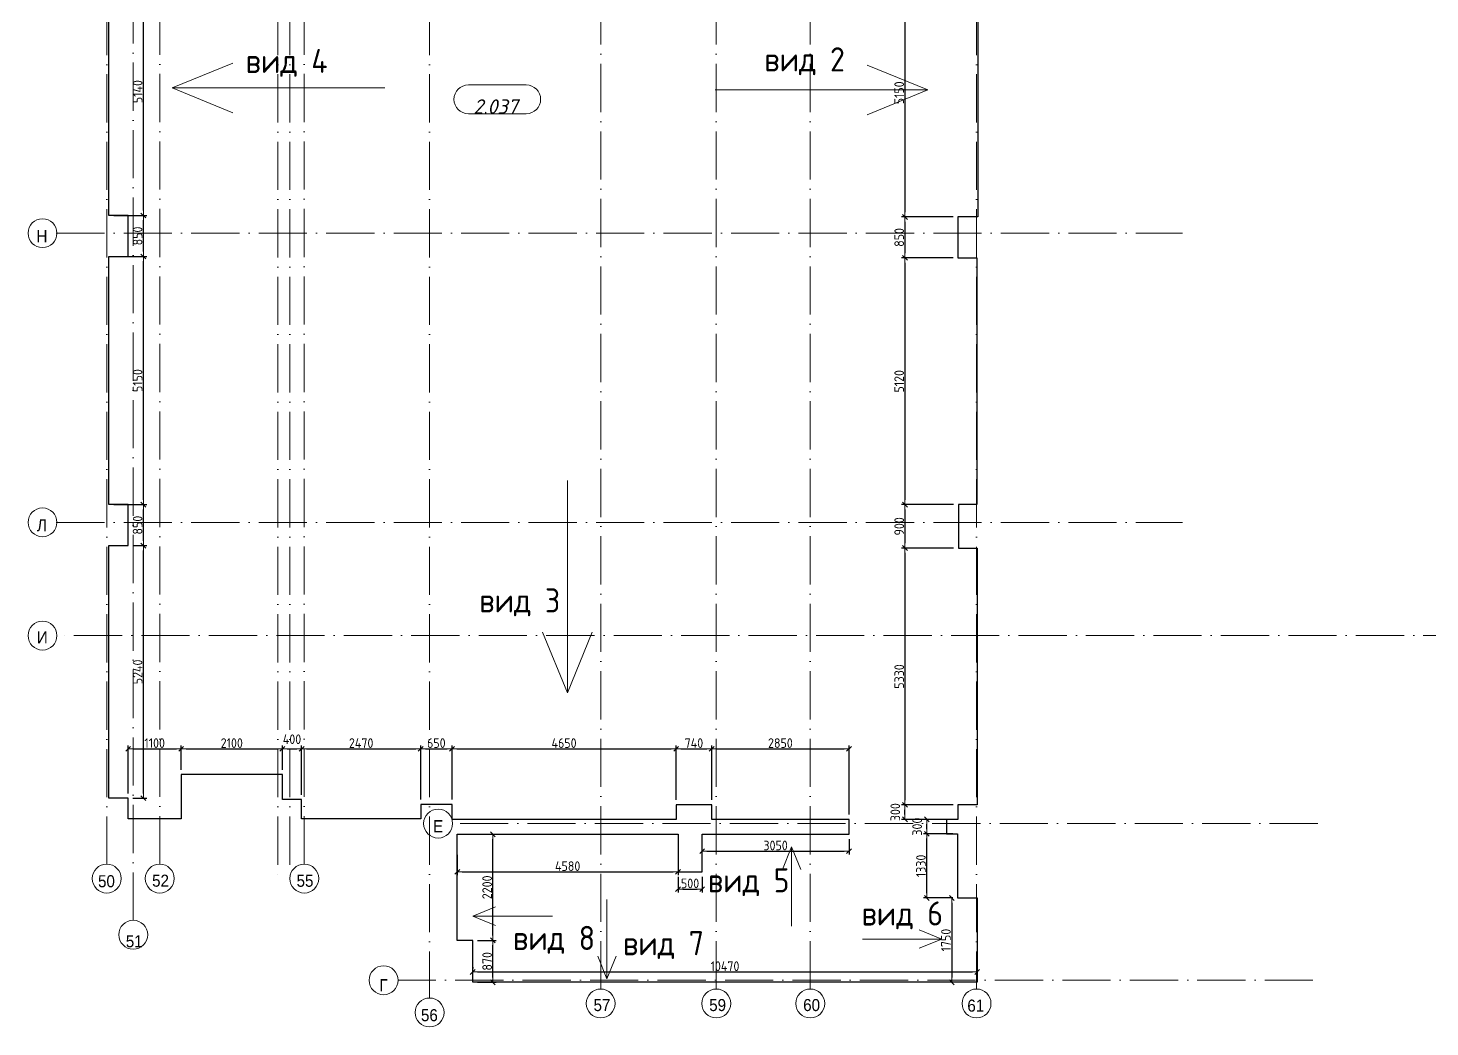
# Model space of a CAD drawing. Header units: millimetres. Extents: x 209 to 1046824, y -77613 to 504101.
# Drawn here: x 19713 to 48806, y -13289 to 7437 of the extents above; entities that cross this region are included whole.
import ezdxf

# ---------------------------------------------------------------- set-up
doc = ezdxf.new("R2010")
doc.units = ezdxf.units.MM
doc.linetypes.add('50_200_ШТРИХ_1Т_ш5_п1_п1_', pattern=[1400, 1000, -200, 0, -200])
for name, color, linetype, lineweight, true_color in [('A-AREA-IDEN-1', 7, 'Continuous', 9, 0xaaaaaa), ('Оси-1', 7, 'Continuous', 20, 0xaaaaaa), ('Оси-2', 7, 'Continuous', 9, 0xaaaaaa), ('Оси-3', 7, '50_200_ШТРИХ_1Т_ш5_п1_п1_', 9, 0xaaaaaa)]:
    doc.layers.add(name, color=color, linetype=linetype, lineweight=lineweight, true_color=true_color)
doc.layers.add('Основные линии', color=7, linetype='Continuous', lineweight=30)
doc.layers.add('Размеры', color=7, linetype='Continuous', lineweight=15)
doc.styles.add('Arial', font='arial.ttf', dxfattribs={"width": 0.9, "height": 500})
doc.styles.add('ISOCPEUR_I', font='isocpeui.ttf', dxfattribs={"height": 300})
doc.styles.add('СПДС', font='isocpeur.ttf', dxfattribs={"width": 0.9})
doc.dimstyles.new('Размера А3', dxfattribs={"dimtxt": 200, "dimasz": 100, "dimexe": 70, "dimexo": 100, "dimgap": 20, "dimtad": 1, "dimdec": 0, "dimrnd": 10, "dimzin": 0, "dimdsep": 46, "dimtxsty": 'СПДС', "dimblk": 'ARROWHEAD_6', "dimcen": 1, "dimclrd": 256, "dimclre": 256, "dimclrt": 256, "dimazin": 0, "dimtfac": 1, "dimtdec": 0, "dimtmove": 2, "dimatfit": 3, "dimfxl": 1, "dimtolj": 1, "dimtzin": 0, "dimarcsym": 0})

# ---------------------------------------------------------------- blocks, each defined once
blk = doc.blocks.new('Ось сетки - Круг_Ø6_00__ISO-2_5_0_9K_-17386508-АИ_План этажа Радиаторы_2')
at = {"layer": 'Оси-1'}
blk.add_circle((0, 0), 3, dxfattribs=at)
blk = doc.blocks.new('AAR_СКБ_Марка_помещения_1_5 ммп - Номер-27962133-АИ_План этажа Радиаторы_2')
at = {"layer": 'A-AREA-IDEN-1'}
for p, q in [((-2.99, 3), (3.01, 3)), ((-2.99, 0), (3.01, 0))]:
    blk.add_line(p, q, dxfattribs=at)
for centre, start, end in [((-2.99, 1.5), 90, 270), ((3.01, 1.5), 270, 90)]:
    blk.add_arc(centre, 1.5, start, end, dxfattribs=at)
blk = doc.blocks.new('ARROWHEAD_6')
at = {"color": 0, "linetype": 'Continuous'}
for p, q in [((0, 0), (-1, 0)), ((-0.5, -0.5), (0.5, 0.5))]:
    blk.add_line(p, q, dxfattribs=at)
blk = doc.blocks.new('*D479')
at = {"layer": 'Defpoints', "color": 0, "transparency": 16777216}
for p in [(21791, -3302), (22107, -3302), (21791, -8542)]:
    blk.add_point(p, dxfattribs=at)
at = {"layer": 'Размеры', "lineweight": -2, "transparency": 16777216}
for p, q in [((21891, -3302), (22177, -3302)), ((22107, -8442), (22107, -3402)), ((21891, -8542), (22177, -8542))]:
    blk.add_line(p, q, dxfattribs=at)
at = {"layer": 'Размеры', "lineweight": -2, "transparency": 16777216, "xscale": 100, "yscale": 100, "zscale": 100}
for p, rotation in [((22107, -3302), 90), ((22107, -8542), 270)]:
    blk.add_blockref('ARROWHEAD_6', p, dxfattribs=dict(at, rotation=rotation))
at = {"layer": 'Размеры', "transparency": 16777216, "insert": (21987, -5922), "char_height": 200, "attachment_point": 5, "rotation": 90, "style": 'СПДС'}
blk.add_mtext('\\A1;5240', dxfattribs=at)
blk = doc.blocks.new('*D480')
at = {"layer": 'Defpoints', "color": 0, "transparency": 16777216}
for p in [(21791, -2452), (22107, -2452), (21791, -3302)]:
    blk.add_point(p, dxfattribs=at)
at = {"layer": 'Размеры', "lineweight": -2, "transparency": 16777216}
for p, q in [((21891, -2452), (22177, -2452)), ((22107, -3202), (22107, -2552)), ((21891, -3302), (22177, -3302))]:
    blk.add_line(p, q, dxfattribs=at)
at = {"layer": 'Размеры', "lineweight": -2, "transparency": 16777216, "xscale": 100, "yscale": 100, "zscale": 100}
for p, rotation in [((22107, -2452), 90), ((22107, -3302), 270)]:
    blk.add_blockref('ARROWHEAD_6', p, dxfattribs=dict(at, rotation=rotation))
at = {"layer": 'Размеры', "transparency": 16777216, "insert": (21987, -2877), "char_height": 200, "attachment_point": 5, "rotation": 90, "style": 'СПДС'}
blk.add_mtext('\\A1;850', dxfattribs=at)
blk = doc.blocks.new('*D481')
at = {"layer": 'Defpoints', "color": 0, "transparency": 16777216}
for p in [(21391, 2698), (22107, 2698), (21391, -2452)]:
    blk.add_point(p, dxfattribs=at)
at = {"layer": 'Размеры', "lineweight": -2, "transparency": 16777216}
for p, q in [((21491, 2698), (22177, 2698)), ((22107, -2352), (22107, 2598)), ((21491, -2452), (22177, -2452))]:
    blk.add_line(p, q, dxfattribs=at)
at = {"layer": 'Размеры', "lineweight": -2, "transparency": 16777216, "xscale": 100, "yscale": 100, "zscale": 100}
for p, rotation in [((22107, 2698), 90), ((22107, -2452), 270)]:
    blk.add_blockref('ARROWHEAD_6', p, dxfattribs=dict(at, rotation=rotation))
at = {"layer": 'Размеры', "transparency": 16777216, "insert": (21987, 123), "char_height": 200, "attachment_point": 5, "rotation": 90, "style": 'СПДС'}
blk.add_mtext('\\A1;5150', dxfattribs=at)
blk = doc.blocks.new('*D482')
at = {"layer": 'Defpoints', "color": 0, "transparency": 16777216}
for p in [(21791, 3548), (22107, 3548), (21791, 2698)]:
    blk.add_point(p, dxfattribs=at)
at = {"layer": 'Размеры', "lineweight": -2, "transparency": 16777216}
for p, q in [((21891, 3548), (22177, 3548)), ((22107, 2798), (22107, 3448)), ((21891, 2698), (22177, 2698))]:
    blk.add_line(p, q, dxfattribs=at)
at = {"layer": 'Размеры', "lineweight": -2, "transparency": 16777216, "xscale": 100, "yscale": 100, "zscale": 100}
for p, rotation in [((22107, 3548), 90), ((22107, 2698), 270)]:
    blk.add_blockref('ARROWHEAD_6', p, dxfattribs=dict(at, rotation=rotation))
at = {"layer": 'Размеры', "transparency": 16777216, "insert": (21987, 3123), "char_height": 200, "attachment_point": 5, "rotation": 90, "style": 'СПДС'}
blk.add_mtext('\\A1;850', dxfattribs=at)
blk = doc.blocks.new('*D483')
at = {"layer": 'Defpoints', "color": 0, "transparency": 16777216}
for p in [(21391, 8688), (22107, 8688), (21391, 3548)]:
    blk.add_point(p, dxfattribs=at)
at = {"layer": 'Размеры', "lineweight": -2, "transparency": 16777216}
for p, q in [((21491, 8688), (22177, 8688)), ((22107, 3648), (22107, 8588)), ((21491, 3548), (22177, 3548))]:
    blk.add_line(p, q, dxfattribs=at)
at = {"layer": 'Размеры', "lineweight": -2, "transparency": 16777216, "xscale": 100, "yscale": 100, "zscale": 100}
for p, rotation in [((22107, 8688), 90), ((22107, 3548), 270)]:
    blk.add_blockref('ARROWHEAD_6', p, dxfattribs=dict(at, rotation=rotation))
at = {"layer": 'Размеры', "transparency": 16777216, "insert": (21987, 6118), "char_height": 200, "attachment_point": 5, "rotation": 90, "style": 'СПДС'}
blk.add_mtext('\\A1;5140', dxfattribs=at)
blk = doc.blocks.new('*D501')
at = {"layer": 'Defpoints', "color": 0, "transparency": 16777216}
for p in [(39011, 8668), (37911, 3518), (39011, 3518)]:
    blk.add_point(p, dxfattribs=at)
at = {"layer": 'Размеры', "lineweight": -2, "transparency": 16777216}
for p, q in [((38911, 8668), (37841, 8668)), ((37911, 8568), (37911, 3618)), ((38911, 3518), (37841, 3518))]:
    blk.add_line(p, q, dxfattribs=at)
at = {"layer": 'Размеры', "lineweight": -2, "transparency": 16777216, "xscale": 100, "yscale": 100, "zscale": 100}
for p, rotation in [((37911, 8668), 90), ((37911, 3518), 270)]:
    blk.add_blockref('ARROWHEAD_6', p, dxfattribs=dict(at, rotation=rotation))
at = {"layer": 'Размеры', "transparency": 16777216, "insert": (37791, 6093), "char_height": 200, "attachment_point": 5, "rotation": 90, "style": 'СПДС'}
blk.add_mtext('\\A1;5150', dxfattribs=at)
blk = doc.blocks.new('*D502')
at = {"layer": 'Defpoints', "color": 0, "transparency": 16777216}
for p in [(39011, 3518), (37911, 2668), (39011, 2668)]:
    blk.add_point(p, dxfattribs=at)
at = {"layer": 'Размеры', "lineweight": -2, "transparency": 16777216}
for p, q in [((38911, 3518), (37841, 3518)), ((37911, 3418), (37911, 2768)), ((38911, 2668), (37841, 2668))]:
    blk.add_line(p, q, dxfattribs=at)
at = {"layer": 'Размеры', "lineweight": -2, "transparency": 16777216, "xscale": 100, "yscale": 100, "zscale": 100}
for p, rotation in [((37911, 3518), 90), ((37911, 2668), 270)]:
    blk.add_blockref('ARROWHEAD_6', p, dxfattribs=dict(at, rotation=rotation))
at = {"layer": 'Размеры', "transparency": 16777216, "insert": (37791, 3093), "char_height": 200, "attachment_point": 5, "rotation": 90, "style": 'СПДС'}
blk.add_mtext('\\A1;850', dxfattribs=at)
blk = doc.blocks.new('*D503')
at = {"layer": 'Defpoints', "color": 0, "transparency": 16777216}
for p in [(39011, 2668), (37911, -2452), (39021, -2452)]:
    blk.add_point(p, dxfattribs=at)
at = {"layer": 'Размеры', "lineweight": -2, "transparency": 16777216}
for p, q in [((38911, 2668), (37841, 2668)), ((37911, 2568), (37911, -2352)), ((38921, -2452), (37841, -2452))]:
    blk.add_line(p, q, dxfattribs=at)
at = {"layer": 'Размеры', "lineweight": -2, "transparency": 16777216, "xscale": 100, "yscale": 100, "zscale": 100}
for p, rotation in [((37911, 2668), 90), ((37911, -2452), 270)]:
    blk.add_blockref('ARROWHEAD_6', p, dxfattribs=dict(at, rotation=rotation))
at = {"layer": 'Размеры', "transparency": 16777216, "insert": (37791, 108), "char_height": 200, "attachment_point": 5, "rotation": 90, "style": 'СПДС'}
blk.add_mtext('\\A1;5120', dxfattribs=at)
blk = doc.blocks.new('*D504')
at = {"layer": 'Defpoints', "color": 0, "transparency": 16777216}
for p in [(39021, -2452), (37911, -3352), (39021, -3352)]:
    blk.add_point(p, dxfattribs=at)
at = {"layer": 'Размеры', "lineweight": -2, "transparency": 16777216}
for p, q in [((38921, -2452), (37841, -2452)), ((37911, -2552), (37911, -3252)), ((38921, -3352), (37841, -3352))]:
    blk.add_line(p, q, dxfattribs=at)
at = {"layer": 'Размеры', "lineweight": -2, "transparency": 16777216, "xscale": 100, "yscale": 100, "zscale": 100}
for p, rotation in [((37911, -2452), 90), ((37911, -3352), 270)]:
    blk.add_blockref('ARROWHEAD_6', p, dxfattribs=dict(at, rotation=rotation))
at = {"layer": 'Размеры', "transparency": 16777216, "insert": (37791, -2902), "char_height": 200, "attachment_point": 5, "rotation": 90, "style": 'СПДС'}
blk.add_mtext('\\A1;900', dxfattribs=at)
blk = doc.blocks.new('*D505')
at = {"layer": 'Defpoints', "color": 0, "transparency": 16777216}
for p in [(39021, -3352), (37911, -8682), (39011, -8682)]:
    blk.add_point(p, dxfattribs=at)
at = {"layer": 'Размеры', "lineweight": -2, "transparency": 16777216}
for p, q in [((38921, -3352), (37841, -3352)), ((37911, -3452), (37911, -8582)), ((38911, -8682), (37841, -8682))]:
    blk.add_line(p, q, dxfattribs=at)
at = {"layer": 'Размеры', "lineweight": -2, "transparency": 16777216, "xscale": 100, "yscale": 100, "zscale": 100}
for p, rotation in [((37911, -3352), 90), ((37911, -8682), 270)]:
    blk.add_blockref('ARROWHEAD_6', p, dxfattribs=dict(at, rotation=rotation))
at = {"layer": 'Размеры', "transparency": 16777216, "insert": (37791, -6017), "char_height": 200, "attachment_point": 5, "rotation": 90, "style": 'СПДС'}
blk.add_mtext('\\A1;5330', dxfattribs=at)
blk = doc.blocks.new('*D506')
at = {"layer": 'Defpoints', "color": 0, "transparency": 16777216}
for p in [(22891, -7519), (22891, -8052), (21791, -8542)]:
    blk.add_point(p, dxfattribs=at)
at = {"layer": 'Размеры', "lineweight": -2, "transparency": 16777216}
for p, q in [((21791, -8442), (21791, -7449)), ((21891, -7519), (22791, -7519)), ((22891, -7952), (22891, -7449))]:
    blk.add_line(p, q, dxfattribs=at)
at = {"layer": 'Размеры', "lineweight": -2, "transparency": 16777216, "xscale": 100, "yscale": 100, "zscale": 100, "rotation": 180}
blk.add_blockref('ARROWHEAD_6', (21791, -7519), dxfattribs=at)
at = {"layer": 'Размеры', "lineweight": -2, "transparency": 16777216, "xscale": 100, "yscale": 100, "zscale": 100}
blk.add_blockref('ARROWHEAD_6', (22891, -7519), dxfattribs=at)
at = {"layer": 'Размеры', "transparency": 16777216, "insert": (22341, -7399), "char_height": 200, "attachment_point": 5, "style": 'СПДС'}
blk.add_mtext('\\A1;1100', dxfattribs=at)
blk = doc.blocks.new('*D507')
at = {"layer": 'Defpoints', "color": 0, "transparency": 16777216}
for p in [(24991, -7519), (22891, -8052), (24991, -8052)]:
    blk.add_point(p, dxfattribs=at)
at = {"layer": 'Размеры', "lineweight": -2, "transparency": 16777216}
for p, q in [((22891, -7952), (22891, -7449)), ((22991, -7519), (24891, -7519)), ((24991, -7952), (24991, -7449))]:
    blk.add_line(p, q, dxfattribs=at)
at = {"layer": 'Размеры', "lineweight": -2, "transparency": 16777216, "xscale": 100, "yscale": 100, "zscale": 100, "rotation": 180}
blk.add_blockref('ARROWHEAD_6', (22891, -7519), dxfattribs=at)
at = {"layer": 'Размеры', "lineweight": -2, "transparency": 16777216, "xscale": 100, "yscale": 100, "zscale": 100}
blk.add_blockref('ARROWHEAD_6', (24991, -7519), dxfattribs=at)
at = {"layer": 'Размеры', "transparency": 16777216, "insert": (23941, -7399), "char_height": 200, "attachment_point": 5, "style": 'СПДС'}
blk.add_mtext('\\A1;2100', dxfattribs=at)
blk = doc.blocks.new('*D508')
at = {"layer": 'Defpoints', "color": 0, "transparency": 16777216}
for p in [(25391, -7519), (24991, -8052), (25391, -8572)]:
    blk.add_point(p, dxfattribs=at)
at = {"layer": 'Размеры', "lineweight": -2, "transparency": 16777216}
for p, q in [((24991, -7952), (24991, -7449)), ((25091, -7519), (25291, -7519)), ((25391, -8472), (25391, -7449))]:
    blk.add_line(p, q, dxfattribs=at)
at = {"layer": 'Размеры', "lineweight": -2, "transparency": 16777216, "xscale": 100, "yscale": 100, "zscale": 100, "rotation": 180}
blk.add_blockref('ARROWHEAD_6', (24991, -7519), dxfattribs=at)
at = {"layer": 'Размеры', "lineweight": -2, "transparency": 16777216, "xscale": 100, "yscale": 100, "zscale": 100}
blk.add_blockref('ARROWHEAD_6', (25391, -7519), dxfattribs=at)
at = {"layer": 'Размеры', "transparency": 16777216, "insert": (25191, -7319), "char_height": 200, "attachment_point": 5, "style": 'СПДС'}
blk.add_mtext('\\A1;400', dxfattribs=at)
blk = doc.blocks.new('*D509')
at = {"layer": 'Defpoints', "color": 0, "transparency": 16777216}
for p in [(27861, -7519), (25391, -8572), (27861, -8672)]:
    blk.add_point(p, dxfattribs=at)
at = {"layer": 'Размеры', "lineweight": -2, "transparency": 16777216}
for p, q in [((25391, -8472), (25391, -7449)), ((25491, -7519), (27761, -7519)), ((27861, -8572), (27861, -7449))]:
    blk.add_line(p, q, dxfattribs=at)
at = {"layer": 'Размеры', "lineweight": -2, "transparency": 16777216, "xscale": 100, "yscale": 100, "zscale": 100, "rotation": 180}
blk.add_blockref('ARROWHEAD_6', (25391, -7519), dxfattribs=at)
at = {"layer": 'Размеры', "lineweight": -2, "transparency": 16777216, "xscale": 100, "yscale": 100, "zscale": 100}
blk.add_blockref('ARROWHEAD_6', (27861, -7519), dxfattribs=at)
at = {"layer": 'Размеры', "transparency": 16777216, "insert": (26626, -7399), "char_height": 200, "attachment_point": 5, "style": 'СПДС'}
blk.add_mtext('\\A1;2470', dxfattribs=at)
blk = doc.blocks.new('*D510')
at = {"layer": 'Defpoints', "color": 0, "transparency": 16777216}
for p in [(28511, -7519), (27861, -8672), (28511, -8672)]:
    blk.add_point(p, dxfattribs=at)
at = {"layer": 'Размеры', "lineweight": -2, "transparency": 16777216}
for p, q in [((27861, -8572), (27861, -7449)), ((27961, -7519), (28411, -7519)), ((28511, -8572), (28511, -7449))]:
    blk.add_line(p, q, dxfattribs=at)
at = {"layer": 'Размеры', "lineweight": -2, "transparency": 16777216, "xscale": 100, "yscale": 100, "zscale": 100, "rotation": 180}
blk.add_blockref('ARROWHEAD_6', (27861, -7519), dxfattribs=at)
at = {"layer": 'Размеры', "lineweight": -2, "transparency": 16777216, "xscale": 100, "yscale": 100, "zscale": 100}
blk.add_blockref('ARROWHEAD_6', (28511, -7519), dxfattribs=at)
at = {"layer": 'Размеры', "transparency": 16777216, "insert": (28186, -7399), "char_height": 200, "attachment_point": 5, "style": 'СПДС'}
blk.add_mtext('\\A1;650', dxfattribs=at)
blk = doc.blocks.new('*D511')
at = {"layer": 'Defpoints', "color": 0, "transparency": 16777216}
for p in [(33161, -7519), (28511, -8672), (33161, -8672)]:
    blk.add_point(p, dxfattribs=at)
at = {"layer": 'Размеры', "lineweight": -2, "transparency": 16777216}
for p, q in [((28511, -8572), (28511, -7449)), ((28611, -7519), (33061, -7519)), ((33161, -8572), (33161, -7449))]:
    blk.add_line(p, q, dxfattribs=at)
at = {"layer": 'Размеры', "lineweight": -2, "transparency": 16777216, "xscale": 100, "yscale": 100, "zscale": 100, "rotation": 180}
blk.add_blockref('ARROWHEAD_6', (28511, -7519), dxfattribs=at)
at = {"layer": 'Размеры', "lineweight": -2, "transparency": 16777216, "xscale": 100, "yscale": 100, "zscale": 100}
blk.add_blockref('ARROWHEAD_6', (33161, -7519), dxfattribs=at)
at = {"layer": 'Размеры', "transparency": 16777216, "insert": (30836, -7399), "char_height": 200, "attachment_point": 5, "style": 'СПДС'}
blk.add_mtext('\\A1;4650', dxfattribs=at)
blk = doc.blocks.new('*D512')
at = {"layer": 'Defpoints', "color": 0, "transparency": 16777216}
for p in [(33901, -7519), (33161, -8677), (33901, -8677)]:
    blk.add_point(p, dxfattribs=at)
at = {"layer": 'Размеры', "lineweight": -2, "transparency": 16777216}
for p, q in [((33161, -8577), (33161, -7449)), ((33261, -7519), (33801, -7519)), ((33901, -8577), (33901, -7449))]:
    blk.add_line(p, q, dxfattribs=at)
at = {"layer": 'Размеры', "lineweight": -2, "transparency": 16777216, "xscale": 100, "yscale": 100, "zscale": 100, "rotation": 180}
blk.add_blockref('ARROWHEAD_6', (33161, -7519), dxfattribs=at)
at = {"layer": 'Размеры', "lineweight": -2, "transparency": 16777216, "xscale": 100, "yscale": 100, "zscale": 100}
blk.add_blockref('ARROWHEAD_6', (33901, -7519), dxfattribs=at)
at = {"layer": 'Размеры', "transparency": 16777216, "insert": (33531, -7399), "char_height": 200, "attachment_point": 5, "style": 'СПДС'}
blk.add_mtext('\\A1;740', dxfattribs=at)
blk = doc.blocks.new('*D513')
at = {"layer": 'Defpoints', "color": 0, "transparency": 16777216}
for p in [(36751, -7519), (33901, -8677), (36751, -8982)]:
    blk.add_point(p, dxfattribs=at)
at = {"layer": 'Размеры', "lineweight": -2, "transparency": 16777216}
for p, q in [((33901, -8577), (33901, -7449)), ((34001, -7519), (36651, -7519)), ((36751, -8882), (36751, -7449))]:
    blk.add_line(p, q, dxfattribs=at)
at = {"layer": 'Размеры', "lineweight": -2, "transparency": 16777216, "xscale": 100, "yscale": 100, "zscale": 100, "rotation": 180}
blk.add_blockref('ARROWHEAD_6', (33901, -7519), dxfattribs=at)
at = {"layer": 'Размеры', "lineweight": -2, "transparency": 16777216, "xscale": 100, "yscale": 100, "zscale": 100}
blk.add_blockref('ARROWHEAD_6', (36751, -7519), dxfattribs=at)
at = {"layer": 'Размеры', "transparency": 16777216, "insert": (35326, -7399), "char_height": 200, "attachment_point": 5, "style": 'СПДС'}
blk.add_mtext('\\A1;2850', dxfattribs=at)
blk = doc.blocks.new('*D514')
at = {"layer": 'Defpoints', "color": 0, "transparency": 16777216}
for p in [(28621, -9616), (33201, -9682), (33201, -10072)]:
    blk.add_point(p, dxfattribs=at)
at = {"layer": 'Размеры', "lineweight": -2, "transparency": 16777216}
for p, q in [((28621, -9716), (28621, -10142)), ((33201, -9782), (33201, -10142)), ((28721, -10072), (33101, -10072))]:
    blk.add_line(p, q, dxfattribs=at)
at = {"layer": 'Размеры', "lineweight": -2, "transparency": 16777216, "xscale": 100, "yscale": 100, "zscale": 100, "rotation": 180}
blk.add_blockref('ARROWHEAD_6', (28621, -10072), dxfattribs=at)
at = {"layer": 'Размеры', "lineweight": -2, "transparency": 16777216, "xscale": 100, "yscale": 100, "zscale": 100}
blk.add_blockref('ARROWHEAD_6', (33201, -10072), dxfattribs=at)
at = {"layer": 'Размеры', "transparency": 16777216, "insert": (30911, -9952), "char_height": 200, "attachment_point": 5, "style": 'СПДС'}
blk.add_mtext('\\A1;4580', dxfattribs=at)
blk = doc.blocks.new('*D515')
at = {"layer": 'Defpoints', "color": 0, "transparency": 16777216}
for p in [(33201, -10072), (33701, -10072), (33701, -10430)]:
    blk.add_point(p, dxfattribs=at)
at = {"layer": 'Размеры', "lineweight": -2, "transparency": 16777216}
for p, q in [((33201, -10172), (33201, -10500)), ((33701, -10172), (33701, -10500)), ((33301, -10430), (33601, -10430))]:
    blk.add_line(p, q, dxfattribs=at)
at = {"layer": 'Размеры', "lineweight": -2, "transparency": 16777216, "xscale": 100, "yscale": 100, "zscale": 100, "rotation": 180}
blk.add_blockref('ARROWHEAD_6', (33201, -10430), dxfattribs=at)
at = {"layer": 'Размеры', "lineweight": -2, "transparency": 16777216, "xscale": 100, "yscale": 100, "zscale": 100}
blk.add_blockref('ARROWHEAD_6', (33701, -10430), dxfattribs=at)
at = {"layer": 'Размеры', "transparency": 16777216, "insert": (33451, -10310), "char_height": 200, "attachment_point": 5, "style": 'СПДС'}
blk.add_mtext('\\A1;500', dxfattribs=at)
blk = doc.blocks.new('*D516')
at = {"layer": 'Defpoints', "color": 0, "transparency": 16777216}
for p in [(36751, -9292), (36751, -9643), (33701, -10072)]:
    blk.add_point(p, dxfattribs=at)
at = {"layer": 'Размеры', "lineweight": -2, "transparency": 16777216}
for p, q in [((33701, -9972), (33701, -9573)), ((36751, -9392), (36751, -9713)), ((33801, -9643), (36651, -9643))]:
    blk.add_line(p, q, dxfattribs=at)
at = {"layer": 'Размеры', "lineweight": -2, "transparency": 16777216, "xscale": 100, "yscale": 100, "zscale": 100, "rotation": 180}
blk.add_blockref('ARROWHEAD_6', (33701, -9643), dxfattribs=at)
at = {"layer": 'Размеры', "lineweight": -2, "transparency": 16777216, "xscale": 100, "yscale": 100, "zscale": 100}
blk.add_blockref('ARROWHEAD_6', (36751, -9643), dxfattribs=at)
at = {"layer": 'Размеры', "transparency": 16777216, "insert": (35226, -9523), "char_height": 200, "attachment_point": 5, "style": 'СПДС'}
blk.add_mtext('\\A1;3050', dxfattribs=at)
blk = doc.blocks.new('*D517')
at = {"layer": 'Defpoints', "color": 0, "transparency": 16777216}
for p in [(39001, -10612), (38882, -12362), (39001, -12362)]:
    blk.add_point(p, dxfattribs=at)
at = {"layer": 'Размеры', "lineweight": -2, "transparency": 16777216}
for p, q in [((38901, -10612), (38812, -10612)), ((38882, -10712), (38882, -12262)), ((38901, -12362), (38812, -12362))]:
    blk.add_line(p, q, dxfattribs=at)
at = {"layer": 'Размеры', "lineweight": -2, "transparency": 16777216, "xscale": 100, "yscale": 100, "zscale": 100}
for p, rotation in [((38882, -10612), 90), ((38882, -12362), 270)]:
    blk.add_blockref('ARROWHEAD_6', p, dxfattribs=dict(at, rotation=rotation))
at = {"layer": 'Размеры', "transparency": 16777216, "insert": (38762, -11487), "char_height": 200, "attachment_point": 5, "rotation": 90, "style": 'СПДС'}
blk.add_mtext('\\A1;1750', dxfattribs=at)
blk = doc.blocks.new('*D518')
at = {"layer": 'Defpoints', "color": 0, "transparency": 16777216}
for p in [(38363, -9282), (39001, -9282), (39001, -10612)]:
    blk.add_point(p, dxfattribs=at)
at = {"layer": 'Размеры', "lineweight": -2, "transparency": 16777216}
for p, q in [((38901, -9282), (38293, -9282)), ((38363, -10512), (38363, -9382)), ((38901, -10612), (38293, -10612))]:
    blk.add_line(p, q, dxfattribs=at)
at = {"layer": 'Размеры', "lineweight": -2, "transparency": 16777216, "xscale": 100, "yscale": 100, "zscale": 100}
for p, rotation in [((38363, -9282), 90), ((38363, -10612), 270)]:
    blk.add_blockref('ARROWHEAD_6', p, dxfattribs=dict(at, rotation=rotation))
at = {"layer": 'Размеры', "transparency": 16777216, "insert": (38243, -9947), "char_height": 200, "attachment_point": 5, "rotation": 90, "style": 'СПДС'}
blk.add_mtext('\\A1;1330', dxfattribs=at)
blk = doc.blocks.new('*D519')
at = {"layer": 'Defpoints', "color": 0, "transparency": 16777216}
for p in [(38363, -8982), (38771, -8982), (38771, -9282)]:
    blk.add_point(p, dxfattribs=at)
at = {"layer": 'Размеры', "lineweight": -2, "transparency": 16777216}
for p, q in [((38671, -8982), (38293, -8982)), ((38671, -9282), (38293, -9282)), ((38363, -9182), (38363, -9082))]:
    blk.add_line(p, q, dxfattribs=at)
at = {"layer": 'Размеры', "lineweight": -2, "transparency": 16777216, "xscale": 100, "yscale": 100, "zscale": 100}
for p, rotation in [((38363, -8982), 90), ((38363, -9282), 270)]:
    blk.add_blockref('ARROWHEAD_6', p, dxfattribs=dict(at, rotation=rotation))
at = {"layer": 'Размеры', "transparency": 16777216, "insert": (38163, -9132), "char_height": 200, "attachment_point": 5, "rotation": 90, "style": 'СПДС'}
blk.add_mtext('\\A1;300', dxfattribs=at)
blk = doc.blocks.new('*D520')
at = {"layer": 'Defpoints', "color": 0, "transparency": 16777216}
for p in [(37910, -8682), (39011, -8682), (39011, -8982)]:
    blk.add_point(p, dxfattribs=at)
at = {"layer": 'Размеры', "lineweight": -2, "transparency": 16777216}
for p, q in [((38911, -8682), (37840, -8682)), ((38911, -8982), (37840, -8982)), ((37910, -8882), (37910, -8782))]:
    blk.add_line(p, q, dxfattribs=at)
at = {"layer": 'Размеры', "lineweight": -2, "transparency": 16777216, "xscale": 100, "yscale": 100, "zscale": 100}
for p, rotation in [((37910, -8682), 90), ((37910, -8982), 270)]:
    blk.add_blockref('ARROWHEAD_6', p, dxfattribs=dict(at, rotation=rotation))
at = {"layer": 'Размеры', "transparency": 16777216, "insert": (37710, -8832), "char_height": 200, "attachment_point": 5, "rotation": 90, "style": 'СПДС'}
blk.add_mtext('\\A1;300', dxfattribs=at)
blk = doc.blocks.new('*D521')
at = {"layer": 'Defpoints', "color": 0, "transparency": 16777216}
for p in [(28941, -12148), (39411, -12148), (39411, -12148)]:
    blk.add_point(p, dxfattribs=at)
at = {"layer": 'Размеры', "lineweight": -2, "transparency": 16777216}
for p, q in [((28941, -12048), (28941, -12078)), ((29041, -12148), (39311, -12148)), ((39411, -12048), (39411, -12078))]:
    blk.add_line(p, q, dxfattribs=at)
at = {"layer": 'Размеры', "lineweight": -2, "transparency": 16777216, "xscale": 100, "yscale": 100, "zscale": 100, "rotation": 180}
blk.add_blockref('ARROWHEAD_6', (28941, -12148), dxfattribs=at)
at = {"layer": 'Размеры', "lineweight": -2, "transparency": 16777216, "xscale": 100, "yscale": 100, "zscale": 100}
blk.add_blockref('ARROWHEAD_6', (39411, -12148), dxfattribs=at)
at = {"layer": 'Размеры', "transparency": 16777216, "insert": (34176, -12028), "char_height": 200, "attachment_point": 5, "style": 'СПДС'}
blk.add_mtext('\\A1;10470', dxfattribs=at)
blk = doc.blocks.new('*D522')
at = {"layer": 'Defpoints', "color": 0, "transparency": 16777216}
for p in [(28941, -11492), (29360, -11492), (28941, -12362)]:
    blk.add_point(p, dxfattribs=at)
at = {"layer": 'Размеры', "lineweight": -2, "transparency": 16777216}
for p, q in [((29041, -11492), (29430, -11492)), ((29360, -12262), (29360, -11592)), ((29041, -12362), (29430, -12362))]:
    blk.add_line(p, q, dxfattribs=at)
at = {"layer": 'Размеры', "lineweight": -2, "transparency": 16777216, "xscale": 100, "yscale": 100, "zscale": 100}
for p, rotation in [((29360, -11492), 90), ((29360, -12362), 270)]:
    blk.add_blockref('ARROWHEAD_6', p, dxfattribs=dict(at, rotation=rotation))
at = {"layer": 'Размеры', "transparency": 16777216, "insert": (29240, -11927), "char_height": 200, "attachment_point": 5, "rotation": 90, "style": 'СПДС'}
blk.add_mtext('\\A1;870', dxfattribs=at)
blk = doc.blocks.new('*D523')
at = {"layer": 'Defpoints', "color": 0, "transparency": 16777216}
for p in [(28941, -9292), (29360, -9292), (28941, -11492)]:
    blk.add_point(p, dxfattribs=at)
at = {"layer": 'Размеры', "lineweight": -2, "transparency": 16777216}
for p, q in [((29041, -9292), (29430, -9292)), ((29360, -11392), (29360, -9392)), ((29041, -11492), (29430, -11492))]:
    blk.add_line(p, q, dxfattribs=at)
at = {"layer": 'Размеры', "lineweight": -2, "transparency": 16777216, "xscale": 100, "yscale": 100, "zscale": 100}
for p, rotation in [((29360, -9292), 90), ((29360, -11492), 270)]:
    blk.add_blockref('ARROWHEAD_6', p, dxfattribs=dict(at, rotation=rotation))
at = {"layer": 'Размеры', "transparency": 16777216, "insert": (29240, -10392), "char_height": 200, "attachment_point": 5, "rotation": 90, "style": 'СПДС'}
blk.add_mtext('\\A1;2200', dxfattribs=at)

msp = doc.modelspace()

# ---------------------------------------------------------------- linework, layer by layer
at = {"layer": 'Оси-3'}
for p, q in [((21346.1, 26078.5), (21346.1, -9917.2)), ((21896.1, -11081.9), (21896.1, 26078.5)), ((22446.1, -9917.2), (22446.1, 26078.5)), ((24896.1, 26078.5), (24896.1, -10236.7)), ((25146.1, 26078.5), (25146.1, -10236.7)), ((28046.1, 26078.5), (28046.1, -12688.9)), ((31596.1, -12508.9), (31596.1, 26078.5)), ((33996.1, -12508.9), (33996.1, 26078.5)), ((35946.1, -12508.9), (35946.1, 26078.5)), ((39396.1, 26078.5), (39396.1, -12508.9)), ((25446.1, -9917.2), (25446.1, 22711)), ((20300.1, 3181.1), (43669.1, 3181.1)), ((20300.1, -2818.9), (43669.1, -2818.9)), ((58068.2, -5168.9), (20300.1, -5168.9)), ((46478.3, -9068.9), (28522.8, -9068.9)), ((46377.7, -12320.3), (27391.8, -12320.3))]:
    msp.add_line(p, q, dxfattribs=at)
at = {"layer": 'Основные линии', "color": 18, "true_color": 0x000000}
for p, q in [((21391.1, 3548.3), (21391.1, 8688.3)), ((21791.1, 3548.3), (21391.1, 3548.3)), ((21791.1, 2698.3), (21791.1, 3548.3)), ((21391.1, 2548.3), (21391.1, 2698.3)), ((21391.1, 2698.3), (21791.1, 2698.3)), ((21391.1, -2451.7), (21391.1, 2548.3)), ((21791.1, -2451.7), (21391.1, -2451.7)), ((21791.1, -3301.7), (21791.1, -2451.7)), ((21391.1, -8541.7), (21391.1, -3301.7)), ((21391.1, -3301.7), (21791.1, -3301.7)), ((24991.1, -8051.7), (22891.1, -8051.7)), ((22891.1, -8051.7), (22891.1, -8971.7)), ((24991.1, -8571.7), (24991.1, -8051.7)), ((21791.1, -8541.7), (21391.1, -8541.7)), ((21791.1, -8971.7), (21791.1, -8541.7)), ((25391.1, -8571.7), (24991.1, -8571.7)), ((25391.1, -8971.7), (25391.1, -8571.7)), ((22891.1, -8971.7), (21791.1, -8971.7)), ((27861.1, -8971.7), (25391.1, -8971.7))]:
    msp.add_line(p, q, dxfattribs=at)
for points in [[(39421.1, 8668.3), (39421.1, 3518.3), (39011.1, 3518.3), (39011.1, 2668.3), (39401.1, 2668.3), (39401.1, -2451.7), (39021.1, -2451.7), (39021.1, -3351.7), (39411.1, -3351.7), (39411.1, -8681.7), (39011.1, -8681.7), (39011.1, -8981.7), (38771.1, -8981.7), (38771.1, -9281.7), (39001.1, -9281.7), (39001.1, -10611.7), (39411.1, -10611.7), (39411.1, -12361.7), (28941.1, -12361.7), (28941.1, -11491.7), (28621.1, -11491.7), (28621.1, -9291.7), (33201.1, -9291.7), (33201.1, -10071.7), (33701.1, -10071.7), (33701.1, -9291.7), (36751.1, -9291.7)], [(33901.1, -8981.7), (33901.1, -8676.7), (33161.1, -8676.7), (33161.1, -8986.7), (28511.1, -8986.7), (28511.1, -8671.7), (27861.1, -8671.7), (27861.1, -8971.7), (27711.1, -8971.7), (27711.1, -8971.7)], [(36751.1, -9291.7), (36751.1, -8981.7), (33901.1, -8981.7)]]:
    msp.add_lwpolyline(points, dxfattribs=at)
at = {"layer": 'Размеры'}
for points in [[(22707, 6193.7), (23965.6, 6707.3)], [(38385.1, 6152.3), (37126.5, 6665.9)], [(27117.1, 6193.7), (22707, 6193.7)], [(22707, 6193.7), (23965.6, 5680.1)], [(33975, 6152.3), (38385.1, 6152.3)], [(38385.1, 6152.3), (37126.5, 5638.7)], [(30906, -1949), (30906, -6359.2)], [(30906, -6359.2), (30392.4, -5100.6)], [(30906, -6359.2), (31419.6, -5100.6)], [(35558.5, -9548.6), (35366.4, -10019.5)], [(35558.5, -11198.7), (35558.5, -9548.6)], [(35558.5, -9548.6), (35750.7, -10019.5)], [(31727.1, -10641.1), (31727.1, -12291.2)], [(28944, -10989.7), (29414.9, -10797.5)], [(30594.1, -10989.7), (28944, -10989.7)], [(28944, -10989.7), (29414.9, -11181.9)], [(38676.6, -11464.5), (38205.7, -11272.4)], [(37026.5, -11464.5), (38676.6, -11464.5)], [(38676.6, -11464.5), (38205.7, -11656.7)], [(31727.1, -12291.2), (31535, -11820.3)], [(31727.1, -12291.2), (31919.3, -11820.3)]]:
    msp.add_lwpolyline(points, dxfattribs=at)

# ---------------------------------------------------------------- block references
at = {"layer": 'A-AREA-IDEN-1', "xscale": 199.9999999999999, "yscale": 199.9999999999999, "zscale": 199.9999999999999}
msp.add_blockref('AAR_СКБ_Марка_помещения_1_5 ммп - Номер-27962133-АИ_План этажа Радиаторы_2', (29448.7, 5657.8), dxfattribs=at)
at = {"layer": 'Оси-1', "xscale": 100, "yscale": 100, "zscale": 100}
for p, rotation in [((20013, 3181.1), 269.9999999999995), ((20013, -2818.9), 269.9999999999995), ((20013, -5168.9), 89.99999999999982), ((28222.8, -9068.9), 89.99999999999982), ((21346.1, -10210.2), 180), ((27091.8, -12320.3), 89.99999999999982), ((39396.1, -12801.8), 180), ((28046.1, -12988.9), 180)]:
    msp.add_blockref('Ось сетки - Круг_Ø6_00__ISO-2_5_0_9K_-17386508-АИ_План этажа Радиаторы_2', p, dxfattribs=dict(at, rotation=rotation))
for p in [(22446.1, -10210.2), (25446.1, -10210.2), (21896.1, -11374.9), (31596.1, -12801.8), (33996.1, -12801.8), (35946.1, -12801.8)]:
    msp.add_blockref('Ось сетки - Круг_Ø6_00__ISO-2_5_0_9K_-17386508-АИ_План этажа Радиаторы_2', p, dxfattribs=at)

# ---------------------------------------------------------------- texts
at = {"layer": 'A-AREA-IDEN-1', "insert": (29414, 5657.8), "char_height": 300, "width": 952, "attachment_point": 8, "line_spacing_factor": 1.139951, "style": 'ISOCPEUR_I'}
msp.add_mtext('\\pxqc,t8.46667,16.93333,25.4,33.86667,42.33333,50.8,59.26667,67.73333,76.2,84.66667,93.13333,101.6,110.06667,118.53333,127,135.46667,143.93333,152.4,160.86667,169.33333,177.8,186.26667,194.73333,203.2,211.66667,220.13333,228.6,237.06667,245.53333,254,262.46667,270.93333;{2.037}', dxfattribs=at)
at = {"layer": 'Оси-2', "char_height": 250, "attachment_point": 5, "line_spacing_factor": 0.936439, "style": 'Arial'}
for s, insert, width in [('\\pxqc,t4.572,9.144,13.716,18.288,22.86,27.432,32.004,36.576,41.148,45.72,50.292,54.864,59.436,64.008,68.58,73.152,77.724,82.296,86.868,91.44,96.012,100.584,105.156,109.728,114.3,118.872,123.444,128.016,132.588,137.16,141.732,146.304;{Н}', (20001.5, 3119.3), 464.4), ('\\pxqc,t4.572,9.144,13.716,18.288,22.86,27.432,32.004,36.576,41.148,45.72,50.292,54.864,59.436,64.008,68.58,73.152,77.724,82.296,86.868,91.44,96.012,100.584,105.156,109.728,114.3,118.872,123.444,128.016,132.588,137.16,141.732,146.304;{Л}', (20002.4, -2880.7), 428.4), ('\\pxqc,t4.572,9.144,13.716,18.288,22.86,27.432,32.004,36.576,41.148,45.72,50.292,54.864,59.436,64.008,68.58,73.152,77.724,82.296,86.868,91.44,96.012,100.584,105.156,109.728,114.3,118.872,123.444,128.016,132.588,137.16,141.732,146.304;{И}', (20008.3, -5204.6), 464.4), ('\\pxqc,t4.572,9.144,13.716,18.288,22.86,27.432,32.004,36.576,41.148,45.72,50.292,54.864,59.436,64.008,68.58,73.152,77.724,82.296,86.868,91.44,96.012,100.584,105.156,109.728,114.3,118.872,123.444,128.016,132.588,137.16,141.732,146.304;{Е}', (28222.5, -9123.3), 428.4), ('\\pxqc,t4.572,9.144,13.716,18.288,22.86,27.432,32.004,36.576,41.148,45.72,50.292,54.864,59.436,64.008,68.58,73.152,77.724,82.296,86.868,91.44,96.012,100.584,105.156,109.728,114.3,118.872,123.444,128.016,132.588,137.16,141.732,146.304;{50}', (21340.5, -10266.6), 702), ('\\pxqc,t4.572,9.144,13.716,18.288,22.86,27.432,32.004,36.576,41.148,45.72,50.292,54.864,59.436,64.008,68.58,73.152,77.724,82.296,86.868,91.44,96.012,100.584,105.156,109.728,114.3,118.872,123.444,128.016,132.588,137.16,141.732,146.304;{52}', (22462.5, -10255.4), 702), ('\\pxqc,t4.572,9.144,13.716,18.288,22.86,27.432,32.004,36.576,41.148,45.72,50.292,54.864,59.436,64.008,68.58,73.152,77.724,82.296,86.868,91.44,96.012,100.584,105.156,109.728,114.3,118.872,123.444,128.016,132.588,137.16,141.732,146.304;{55}', (25460.4, -10257.5), 702), ('\\pxqc,t4.572,9.144,13.716,18.288,22.86,27.432,32.004,36.576,41.148,45.72,50.292,54.864,59.436,64.008,68.58,73.152,77.724,82.296,86.868,91.44,96.012,100.584,105.156,109.728,114.3,118.872,123.444,128.016,132.588,137.16,141.732,146.304;{51}', (21917.1, -11512.3), 702), ('\\pxqc,t4.572,9.144,13.716,18.288,22.86,27.432,32.004,36.576,41.148,45.72,50.292,54.864,59.436,64.008,68.58,73.152,77.724,82.296,86.868,91.44,96.012,100.584,105.156,109.728,114.3,118.872,123.444,128.016,132.588,137.16,141.732,146.304;Г', (27091.6, -12422.5), 428.4), ('\\pxqc,t4.572,9.144,13.716,18.288,22.86,27.432,32.004,36.576,41.148,45.72,50.292,54.864,59.436,64.008,68.58,73.152,77.724,82.296,86.868,91.44,96.012,100.584,105.156,109.728,114.3,118.872,123.444,128.016,132.588,137.16,141.732,146.304;{57}', (31623.4, -12836.1), 702), ('\\pxqc,t4.572,9.144,13.716,18.288,22.86,27.432,32.004,36.576,41.148,45.72,50.292,54.864,59.436,64.008,68.58,73.152,77.724,82.296,86.868,91.44,96.012,100.584,105.156,109.728,114.3,118.872,123.444,128.016,132.588,137.16,141.732,146.304;{59}', (34023.4, -12836.1), 702), ('\\pxqc,t4.572,9.144,13.716,18.288,22.86,27.432,32.004,36.576,41.148,45.72,50.292,54.864,59.436,64.008,68.58,73.152,77.724,82.296,86.868,91.44,96.012,100.584,105.156,109.728,114.3,118.872,123.444,128.016,132.588,137.16,141.732,146.304;{60}', (35973.4, -12836.1), 702), ('\\pxqc,t4.572,9.144,13.716,18.288,22.86,27.432,32.004,36.576,41.148,45.72,50.292,54.864,59.436,64.008,68.58,73.152,77.724,82.296,86.868,91.44,96.012,100.584,105.156,109.728,114.3,118.872,123.444,128.016,132.588,137.16,141.732,146.304;{61}', (39380.1, -12847.8), 702), ('\\pxqc,t4.572,9.144,13.716,18.288,22.86,27.432,32.004,36.576,41.148,45.72,50.292,54.864,59.436,64.008,68.58,73.152,77.724,82.296,86.868,91.44,96.012,100.584,105.156,109.728,114.3,118.872,123.444,128.016,132.588,137.16,141.732,146.304;{56}', (28041.7, -13046.5), 702)]:
    msp.add_mtext(s, dxfattribs=dict(at, insert=insert, width=width))
at = {"layer": 'Основные линии', "char_height": 500, "attachment_point": 1, "style": 'СПДС'}
for s, width, insert in [('вид 4', 2769.041, (24228.1, 7004.9)), ('вид 2', 3371.815, (34992.6, 7037.5)), ('вид 3', 3371.815, (29077, -4188.2)), ('вид 5', 3371.815, (33821.8, -9996.1)), ('вид 6', 3371.815, (37010.2, -10683.9)), ('вид 8', 3371.815, (29777, -11192.2)), ('вид 7', 3371.815, (32060.5, -11300.9))]:
    msp.add_mtext_dynamic_manual_height_columns(s, width=width, gutter_width=1678.4, heights=[0], dxfattribs=dict(at, insert=insert))

# ---------------------------------------------------------------- dimensions: what is measured, and where the dimension line sits
at = {"layer": 'Размеры'}
for base, p1, p2, picture, middle in [((22107.4, 8688.3), (21391.1, 3548.3), (21391.1, 8688.3), '*D483', (21987.4, 6118.3)), ((37910.5, 3518.3), (39011.1, 8668.3), (39011.1, 3518.3), '*D501', (37790.5, 6093.3)), ((22107.4, 3548.3), (21791.1, 2698.3), (21791.1, 3548.3), '*D482', (21987.4, 3123.3)), ((37910.5, 2668.3), (39011.1, 3518.3), (39011.1, 2668.3), '*D502', (37790.5, 3093.3)), ((22107.4, 2698.3), (21391.1, -2451.7), (21391.1, 2698.3), '*D481', (21987.4, 123.3)), ((37910.5, -2451.7), (39011.1, 2668.3), (39021.1, -2451.7), '*D503', (37790.5, 108.3)), ((22107.4, -2451.7), (21791.1, -3301.7), (21791.1, -2451.7), '*D480', (21987.4, -2876.7)), ((37910.5, -3351.7), (39021.1, -2451.7), (39021.1, -3351.7), '*D504', (37790.5, -2901.7)), ((22107.4, -3301.7), (21791.1, -8541.7), (21791.1, -3301.7), '*D479', (21987.4, -5921.7)), ((37910.5, -8681.7), (39021.1, -3351.7), (39011.1, -8681.7), '*D505', (37790.5, -6016.7)), ((37910.1, -8681.7), (39011.1, -8981.7), (39011.1, -8681.7), '*D520', (37710.1, -8831.7)), ((38363.1, -8981.7), (38771.1, -9281.7), (38771.1, -8981.7), '*D519', (38163.1, -9131.7)), ((29359.7, -9291.7), (28941.1, -11491.7), (28941.1, -9291.7), '*D523', (29239.7, -10391.7)), ((38363.1, -9281.7), (39001.1, -10611.7), (39001.1, -9281.7), '*D518', (38243.1, -9946.7)), ((38881.6, -12361.7), (39001.1, -10611.7), (39001.1, -12361.7), '*D517', (38761.6, -11486.7)), ((29359.7, -11491.7), (28941.1, -12361.7), (28941.1, -11491.7), '*D522', (29239.7, -11926.7))]:
    dim = msp.add_linear_dim(base=base, p1=p1, p2=p2, angle=90, dimstyle='Размера А3', dxfattribs=at)
    dim.commit()
    dim.dimension.update_dxf_attribs({"geometry": picture, "text_midpoint": middle})
for base, p1, p2, picture, middle in [((22891.1, -7519.1), (21791.1, -8541.7), (22891.1, -8051.7), '*D506', (22341.1, -7399.1)), ((24991.1, -7519.1), (22891.1, -8051.7), (24991.1, -8051.7), '*D507', (23941.1, -7399.1)), ((25391.1, -7519.1), (24991.1, -8051.7), (25391.1, -8571.7), '*D508', (25191.1, -7319.1)), ((27861.1, -7519.1), (25391.1, -8571.7), (27861.1, -8671.7), '*D509', (26626.1, -7399.1)), ((28511.1, -7519.1), (27861.1, -8671.7), (28511.1, -8671.7), '*D510', (28186.1, -7399.1)), ((33161.1, -7519.1), (28511.1, -8671.7), (33161.1, -8671.7), '*D511', (30836.1, -7399.1)), ((33901.1, -7519.1), (33161.1, -8676.7), (33901.1, -8676.7), '*D512', (33531.1, -7399.1)), ((36751.1, -7519.1), (33901.1, -8676.7), (36751.1, -8981.7), '*D513', (35326.1, -7399.1)), ((36751.1, -9643.3), (33701.1, -10071.7), (36751.1, -9291.7), '*D516', (35226.1, -9523.3)), ((33201.1, -10071.7), (28621.1, -9616.1), (33201.1, -9681.7), '*D514', (30911.1, -9951.7)), ((33701.1, -10430), (33201.1, -10071.7), (33701.1, -10071.7), '*D515', (33451.1, -10310)), ((39411.1, -12147.7), (28941.1, -12147.7), (39411.1, -12147.7), '*D521', (34176.1, -12027.7))]:
    dim = msp.add_linear_dim(base=base, p1=p1, p2=p2, dimstyle='Размера А3', dxfattribs=at)
    dim.commit()
    dim.dimension.update_dxf_attribs({"geometry": picture, "text_midpoint": middle})

doc.saveas('drawing.dxf')
